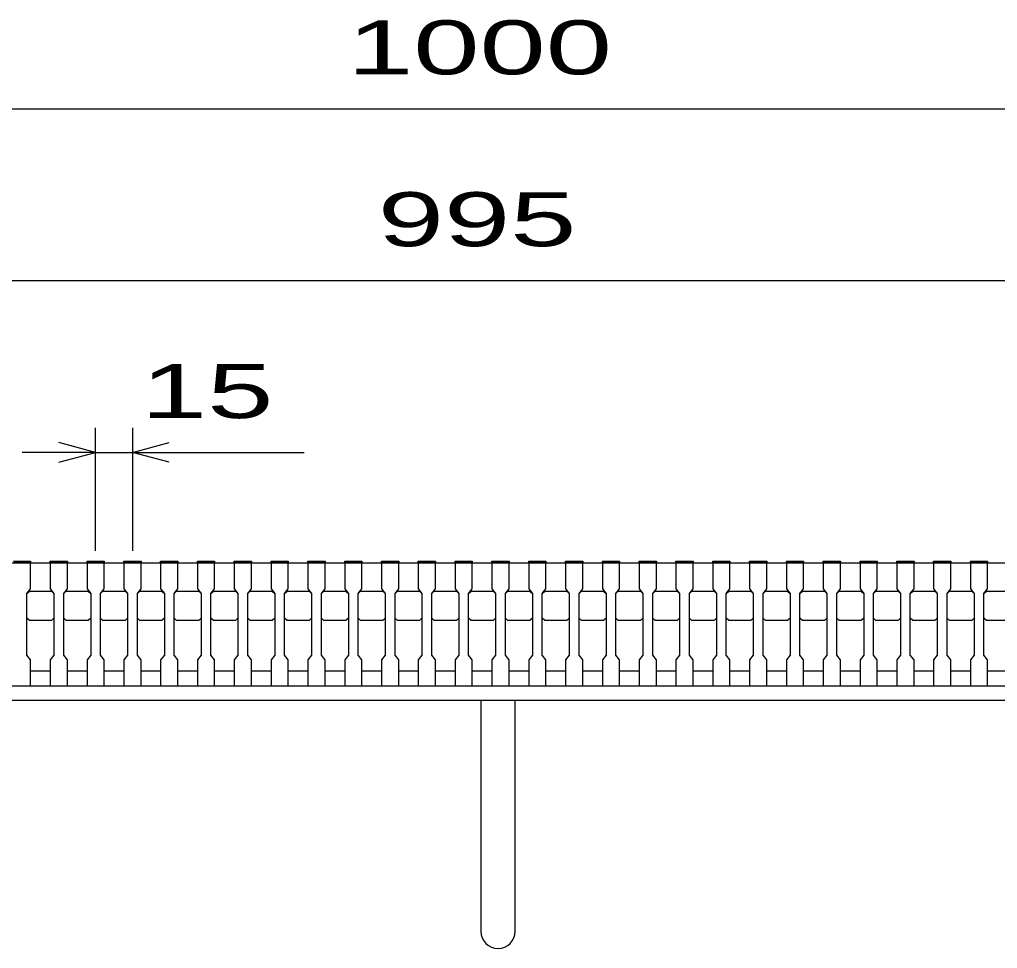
# Model space of a CAD drawing. Units: millimetres, scale not verified. Extents: x -1820 to 1731, y -1282 to 1054.
# Drawn here: x -1116.5 to -718, y -694.5 to -316.2 of the extents above; entities that cross this region are included whole.
import ezdxf
from ezdxf.enums import TextEntityAlignment as Align

# ---------------------------------------------------------------- set-up
doc = ezdxf.new("R2010")
doc.units = ezdxf.units.MM
doc.header["$LTSCALE"] = 10
for name, color, linetype, lineweight in [('16', 3, 'Continuous', 25), ('19', 6, 'Continuous', 25), ('22', 2, 'Continuous', 25)]:
    doc.layers.add(name, color=color, linetype=linetype, lineweight=lineweight)
doc.styles.add('ベクトル', font='')
doc.styles.get('ベクトル').set_extended_font_data('ベクトル')

msp = doc.modelspace()

# ---------------------------------------------------------------- linework, layer by layer
at = {"layer": '16'}
for p, q in [((-1419, -537.5), (-424, -537.5)), ((-1119, -536.8), (-1112, -536.8)), ((-1112, -537.5), (-1119, -537.5)), ((-1112, -536.8), (-1112, -537.5)), ((-1112, -548), (-1112, -537.5)), ((-1104, -537.5), (-1104, -536.8)), ((-1104, -536.8), (-1097, -536.8)), ((-1104, -537.5), (-1104, -548)), ((-1097, -537.5), (-1104, -537.5)), ((-1097, -536.8), (-1097, -537.5)), ((-1097, -548), (-1097, -537.5)), ((-1089, -537.5), (-1089, -536.8)), ((-1089, -536.8), (-1082, -536.8)), ((-1089, -537.5), (-1089, -548)), ((-1082, -537.5), (-1089, -537.5)), ((-1082, -536.8), (-1082, -537.5)), ((-1082, -548), (-1082, -537.5)), ((-1074, -537.5), (-1074, -536.8)), ((-1074, -536.8), (-1067, -536.8)), ((-1074, -537.5), (-1074, -548)), ((-1067, -537.5), (-1074, -537.5)), ((-1067, -536.8), (-1067, -537.5)), ((-1067, -548), (-1067, -537.5)), ((-1059, -537.5), (-1059, -536.8)), ((-1059, -536.8), (-1052, -536.8)), ((-1059, -537.5), (-1059, -548)), ((-1052, -537.5), (-1059, -537.5)), ((-1052, -536.8), (-1052, -537.5)), ((-1052, -548), (-1052, -537.5)), ((-1044, -537.5), (-1044, -536.8)), ((-1044, -536.8), (-1037, -536.8)), ((-1044, -537.5), (-1044, -548)), ((-1037, -537.5), (-1044, -537.5)), ((-1037, -536.8), (-1037, -537.5)), ((-1037, -548), (-1037, -537.5)), ((-1029, -537.5), (-1029, -536.8)), ((-1029, -536.8), (-1022, -536.8)), ((-1029, -537.5), (-1029, -548)), ((-1022, -537.5), (-1029, -537.5)), ((-1022, -536.8), (-1022, -537.5)), ((-1022, -548), (-1022, -537.5)), ((-1014, -537.5), (-1014, -536.8)), ((-1014, -536.8), (-1007, -536.8)), ((-1014, -537.5), (-1014, -548)), ((-1007, -537.5), (-1014, -537.5)), ((-1007, -536.8), (-1007, -537.5)), ((-1007, -548), (-1007, -537.5)), ((-999, -537.5), (-999, -536.8)), ((-999, -536.8), (-992, -536.8)), ((-999, -537.5), (-999, -548)), ((-992, -537.5), (-999, -537.5)), ((-992, -536.8), (-992, -537.5)), ((-992, -548), (-992, -537.5)), ((-984, -537.5), (-984, -536.8)), ((-984, -536.8), (-977, -536.8)), ((-984, -537.5), (-984, -548)), ((-977, -537.5), (-984, -537.5)), ((-977, -536.8), (-977, -537.5)), ((-977, -548), (-977, -537.5)), ((-969, -537.5), (-969, -536.8)), ((-969, -536.8), (-962, -536.8)), ((-969, -537.5), (-969, -548)), ((-962, -537.5), (-969, -537.5)), ((-962, -536.8), (-962, -537.5)), ((-962, -548), (-962, -537.5)), ((-954, -537.5), (-954, -536.8)), ((-954, -536.8), (-947, -536.8)), ((-954, -537.5), (-954, -548)), ((-947, -537.5), (-954, -537.5)), ((-947, -536.8), (-947, -537.5)), ((-947, -548), (-947, -537.5)), ((-939, -537.5), (-939, -536.8)), ((-939, -536.8), (-932, -536.8)), ((-939, -537.5), (-939, -548)), ((-932, -537.5), (-939, -537.5)), ((-932, -536.8), (-932, -537.5)), ((-932, -548), (-932, -537.5)), ((-924, -537.5), (-924, -536.8)), ((-924, -536.8), (-917, -536.8)), ((-924, -537.5), (-924, -548)), ((-917, -537.5), (-924, -537.5)), ((-917, -536.8), (-917, -537.5)), ((-917, -548), (-917, -537.5)), ((-909, -537.5), (-909, -536.8)), ((-909, -536.8), (-902, -536.8)), ((-909, -537.5), (-909, -548)), ((-902, -537.5), (-909, -537.5)), ((-902, -536.8), (-902, -537.5)), ((-902, -548), (-902, -537.5)), ((-894, -537.5), (-894, -536.8)), ((-894, -536.8), (-887, -536.8)), ((-894, -537.5), (-894, -548)), ((-887, -537.5), (-894, -537.5)), ((-887, -536.8), (-887, -537.5)), ((-887, -548), (-887, -537.5)), ((-879, -537.5), (-879, -536.8)), ((-879, -536.8), (-872, -536.8)), ((-879, -537.5), (-879, -548)), ((-872, -537.5), (-879, -537.5)), ((-872, -536.8), (-872, -537.5)), ((-872, -548), (-872, -537.5)), ((-864, -537.5), (-864, -536.8)), ((-864, -536.8), (-857, -536.8)), ((-864, -537.5), (-864, -548)), ((-857, -537.5), (-864, -537.5)), ((-857, -536.8), (-857, -537.5)), ((-857, -548), (-857, -537.5)), ((-849, -537.5), (-849, -536.8)), ((-849, -536.8), (-842, -536.8)), ((-849, -537.5), (-849, -548)), ((-842, -537.5), (-849, -537.5)), ((-842, -536.8), (-842, -537.5)), ((-842, -548), (-842, -537.5)), ((-834, -537.5), (-834, -536.8)), ((-834, -536.8), (-827, -536.8)), ((-834, -537.5), (-834, -548)), ((-827, -537.5), (-834, -537.5)), ((-827, -536.8), (-827, -537.5)), ((-827, -548), (-827, -537.5)), ((-819, -537.5), (-819, -536.8)), ((-819, -536.8), (-812, -536.8)), ((-819, -537.5), (-819, -548)), ((-812, -537.5), (-819, -537.5)), ((-812, -536.8), (-812, -537.5)), ((-812, -548), (-812, -537.5)), ((-804, -537.5), (-804, -536.8)), ((-804, -536.8), (-797, -536.8)), ((-804, -537.5), (-804, -548)), ((-797, -537.5), (-804, -537.5)), ((-797, -536.8), (-797, -537.5)), ((-797, -548), (-797, -537.5)), ((-789, -537.5), (-789, -536.8)), ((-789, -536.8), (-782, -536.8)), ((-789, -537.5), (-789, -548)), ((-782, -537.5), (-789, -537.5)), ((-782, -536.8), (-782, -537.5)), ((-782, -548), (-782, -537.5)), ((-774, -537.5), (-774, -536.8)), ((-774, -536.8), (-767, -536.8)), ((-774, -537.5), (-774, -548)), ((-767, -537.5), (-774, -537.5)), ((-767, -536.8), (-767, -537.5)), ((-767, -548), (-767, -537.5)), ((-759, -537.5), (-759, -536.8)), ((-759, -536.8), (-752, -536.8)), ((-759, -537.5), (-759, -548)), ((-752, -537.5), (-759, -537.5)), ((-752, -536.8), (-752, -537.5)), ((-752, -548), (-752, -537.5)), ((-744, -537.5), (-744, -536.8)), ((-744, -536.8), (-737, -536.8)), ((-744, -537.5), (-744, -548)), ((-737, -537.5), (-744, -537.5)), ((-737, -536.8), (-737, -537.5)), ((-737, -548), (-737, -537.5)), ((-729, -537.5), (-729, -536.8)), ((-729, -536.8), (-722, -536.8)), ((-729, -537.5), (-729, -548)), ((-722, -537.5), (-729, -537.5)), ((-722, -536.8), (-722, -537.5)), ((-722, -548), (-722, -537.5)), ((-1113.5, -550), (-1112, -548)), ((-1113.5, -550), (-1112.5, -549)), ((-1112.5, -549), (-1103.5, -549)), ((-1104, -548), (-1102.5, -550)), ((-1103.5, -549), (-1102.5, -550)), ((-1098.5, -550), (-1097, -548)), ((-1098.5, -550), (-1097.5, -549)), ((-1097.5, -549), (-1088.5, -549)), ((-1089, -548), (-1087.5, -550)), ((-1088.5, -549), (-1087.5, -550)), ((-1083.5, -550), (-1082, -548)), ((-1083.5, -550), (-1082.5, -549)), ((-1082.5, -549), (-1073.5, -549)), ((-1074, -548), (-1072.5, -550)), ((-1073.5, -549), (-1072.5, -550)), ((-1068.5, -550), (-1067, -548)), ((-1068.5, -550), (-1067.5, -549)), ((-1067.5, -549), (-1058.5, -549)), ((-1059, -548), (-1057.5, -550)), ((-1058.5, -549), (-1057.5, -550)), ((-1053.5, -550), (-1052, -548)), ((-1053.5, -550), (-1052.5, -549)), ((-1052.5, -549), (-1043.5, -549)), ((-1044, -548), (-1042.5, -550)), ((-1043.5, -549), (-1042.5, -550)), ((-1038.5, -550), (-1037, -548)), ((-1038.5, -550), (-1037.5, -549)), ((-1037.5, -549), (-1028.5, -549)), ((-1029, -548), (-1027.5, -550)), ((-1028.5, -549), (-1027.5, -550)), ((-1023.5, -550), (-1022, -548)), ((-1023.5, -550), (-1022.5, -549)), ((-1022.5, -549), (-1013.5, -549)), ((-1014, -548), (-1012.5, -550)), ((-1013.5, -549), (-1012.5, -550)), ((-1008.5, -550), (-1007, -548)), ((-1008.5, -550), (-1007.5, -549)), ((-1007.5, -549), (-998.5, -549)), ((-999, -548), (-997.5, -550)), ((-998.5, -549), (-997.5, -550)), ((-993.5, -550), (-992, -548)), ((-993.5, -550), (-992.5, -549)), ((-992.5, -549), (-983.5, -549)), ((-984, -548), (-982.5, -550)), ((-983.5, -549), (-982.5, -550)), ((-978.5, -550), (-977, -548)), ((-978.5, -550), (-977.5, -549)), ((-977.5, -549), (-968.5, -549)), ((-969, -548), (-967.5, -550)), ((-968.5, -549), (-967.5, -550)), ((-963.5, -550), (-962, -548)), ((-963.5, -550), (-962.5, -549)), ((-962.5, -549), (-953.5, -549)), ((-954, -548), (-952.5, -550)), ((-953.5, -549), (-952.5, -550)), ((-948.5, -550), (-947, -548)), ((-948.5, -550), (-947.5, -549)), ((-947.5, -549), (-938.5, -549)), ((-939, -548), (-937.5, -550)), ((-938.5, -549), (-937.5, -550)), ((-933.5, -550), (-932, -548)), ((-933.5, -550), (-932.5, -549)), ((-932.5, -549), (-923.5, -549)), ((-924, -548), (-922.5, -550)), ((-923.5, -549), (-922.5, -550)), ((-918.5, -550), (-917, -548)), ((-918.5, -550), (-917.5, -549)), ((-917.5, -549), (-908.5, -549)), ((-909, -548), (-907.5, -550)), ((-908.5, -549), (-907.5, -550)), ((-903.5, -550), (-902, -548)), ((-903.5, -550), (-902.5, -549)), ((-902.5, -549), (-893.5, -549)), ((-894, -548), (-892.5, -550)), ((-893.5, -549), (-892.5, -550)), ((-888.5, -550), (-887, -548)), ((-888.5, -550), (-887.5, -549)), ((-887.5, -549), (-878.5, -549)), ((-879, -548), (-877.5, -550)), ((-878.5, -549), (-877.5, -550)), ((-873.5, -550), (-872, -548)), ((-873.5, -550), (-872.5, -549)), ((-872.5, -549), (-863.5, -549)), ((-864, -548), (-862.5, -550)), ((-863.5, -549), (-862.5, -550)), ((-858.5, -550), (-857, -548)), ((-858.5, -550), (-857.5, -549)), ((-857.5, -549), (-848.5, -549)), ((-849, -548), (-847.5, -550)), ((-848.5, -549), (-847.5, -550)), ((-843.5, -550), (-842, -548)), ((-843.5, -550), (-842.5, -549)), ((-842.5, -549), (-833.5, -549)), ((-834, -548), (-832.5, -550)), ((-833.5, -549), (-832.5, -550)), ((-828.5, -550), (-827, -548)), ((-828.5, -550), (-827.5, -549)), ((-827.5, -549), (-818.5, -549)), ((-819, -548), (-817.5, -550)), ((-818.5, -549), (-817.5, -550)), ((-813.5, -550), (-812, -548)), ((-813.5, -550), (-812.5, -549)), ((-812.5, -549), (-803.5, -549)), ((-804, -548), (-802.5, -550)), ((-803.5, -549), (-802.5, -550)), ((-798.5, -550), (-797, -548)), ((-798.5, -550), (-797.5, -549)), ((-797.5, -549), (-788.5, -549)), ((-789, -548), (-787.5, -550)), ((-788.5, -549), (-787.5, -550)), ((-783.5, -550), (-782, -548)), ((-783.5, -550), (-782.5, -549)), ((-782.5, -549), (-773.5, -549)), ((-774, -548), (-772.5, -550)), ((-773.5, -549), (-772.5, -550)), ((-768.5, -550), (-767, -548)), ((-768.5, -550), (-767.5, -549)), ((-767.5, -549), (-758.5, -549)), ((-759, -548), (-757.5, -550)), ((-758.5, -549), (-757.5, -550)), ((-753.5, -550), (-752, -548)), ((-753.5, -550), (-752.5, -549)), ((-752.5, -549), (-743.5, -549)), ((-744, -548), (-742.5, -550)), ((-743.5, -549), (-742.5, -550)), ((-738.5, -550), (-737, -548)), ((-738.5, -550), (-737.5, -549)), ((-737.5, -549), (-728.5, -549)), ((-729, -548), (-727.5, -550)), ((-728.5, -549), (-727.5, -550)), ((-723.5, -550), (-722, -548)), ((-723.5, -550), (-722.5, -549)), ((-722.5, -549), (-713.5, -549)), ((-1113.5, -575), (-1113.5, -550)), ((-1102.5, -550), (-1102.5, -575)), ((-1098.5, -575), (-1098.5, -550)), ((-1087.5, -550), (-1087.5, -575)), ((-1083.5, -575), (-1083.5, -550)), ((-1072.5, -550), (-1072.5, -575)), ((-1068.5, -575), (-1068.5, -550)), ((-1057.5, -550), (-1057.5, -575)), ((-1053.5, -575), (-1053.5, -550)), ((-1042.5, -550), (-1042.5, -575)), ((-1038.5, -575), (-1038.5, -550)), ((-1027.5, -550), (-1027.5, -575)), ((-1023.5, -575), (-1023.5, -550)), ((-1012.5, -550), (-1012.5, -575)), ((-1008.5, -575), (-1008.5, -550)), ((-997.5, -550), (-997.5, -575)), ((-993.5, -575), (-993.5, -550)), ((-982.5, -550), (-982.5, -575)), ((-978.5, -575), (-978.5, -550)), ((-967.5, -550), (-967.5, -575)), ((-963.5, -575), (-963.5, -550)), ((-952.5, -550), (-952.5, -575)), ((-948.5, -575), (-948.5, -550)), ((-937.5, -550), (-937.5, -575)), ((-933.5, -575), (-933.5, -550)), ((-922.5, -550), (-922.5, -575)), ((-918.5, -575), (-918.5, -550)), ((-907.5, -550), (-907.5, -575)), ((-903.5, -575), (-903.5, -550)), ((-892.5, -550), (-892.5, -575)), ((-888.5, -575), (-888.5, -550)), ((-877.5, -550), (-877.5, -575)), ((-873.5, -575), (-873.5, -550)), ((-862.5, -550), (-862.5, -575)), ((-858.5, -575), (-858.5, -550)), ((-847.5, -550), (-847.5, -575)), ((-843.5, -575), (-843.5, -550)), ((-832.5, -550), (-832.5, -575)), ((-828.5, -575), (-828.5, -550)), ((-817.5, -550), (-817.5, -575)), ((-813.5, -575), (-813.5, -550)), ((-802.5, -550), (-802.5, -575)), ((-798.5, -575), (-798.5, -550)), ((-787.5, -550), (-787.5, -575)), ((-783.5, -575), (-783.5, -550)), ((-772.5, -550), (-772.5, -575)), ((-768.5, -575), (-768.5, -550)), ((-757.5, -550), (-757.5, -575)), ((-753.5, -575), (-753.5, -550)), ((-742.5, -550), (-742.5, -575)), ((-738.5, -575), (-738.5, -550)), ((-727.5, -550), (-727.5, -575)), ((-723.5, -575), (-723.5, -550)), ((-1112.5, -561), (-1113.5, -560)), ((-1103.5, -561), (-1112.5, -561)), ((-1102.5, -560), (-1103.5, -561)), ((-1097.5, -561), (-1098.5, -560)), ((-1088.5, -561), (-1097.5, -561)), ((-1087.5, -560), (-1088.5, -561)), ((-1082.5, -561), (-1083.5, -560)), ((-1073.5, -561), (-1082.5, -561)), ((-1072.5, -560), (-1073.5, -561)), ((-1067.5, -561), (-1068.5, -560)), ((-1058.5, -561), (-1067.5, -561)), ((-1057.5, -560), (-1058.5, -561)), ((-1052.5, -561), (-1053.5, -560)), ((-1043.5, -561), (-1052.5, -561)), ((-1042.5, -560), (-1043.5, -561)), ((-1037.5, -561), (-1038.5, -560)), ((-1028.5, -561), (-1037.5, -561)), ((-1027.5, -560), (-1028.5, -561)), ((-1022.5, -561), (-1023.5, -560)), ((-1013.5, -561), (-1022.5, -561)), ((-1012.5, -560), (-1013.5, -561)), ((-1007.5, -561), (-1008.5, -560)), ((-998.5, -561), (-1007.5, -561)), ((-997.5, -560), (-998.5, -561)), ((-992.5, -561), (-993.5, -560)), ((-983.5, -561), (-992.5, -561)), ((-982.5, -560), (-983.5, -561)), ((-977.5, -561), (-978.5, -560)), ((-968.5, -561), (-977.5, -561)), ((-967.5, -560), (-968.5, -561)), ((-962.5, -561), (-963.5, -560)), ((-953.5, -561), (-962.5, -561)), ((-952.5, -560), (-953.5, -561)), ((-947.5, -561), (-948.5, -560)), ((-938.5, -561), (-947.5, -561)), ((-937.5, -560), (-938.5, -561)), ((-932.5, -561), (-933.5, -560)), ((-923.5, -561), (-932.5, -561)), ((-922.5, -560), (-923.5, -561)), ((-917.5, -561), (-918.5, -560)), ((-908.5, -561), (-917.5, -561)), ((-907.5, -560), (-908.5, -561)), ((-902.5, -561), (-903.5, -560)), ((-893.5, -561), (-902.5, -561)), ((-892.5, -560), (-893.5, -561)), ((-887.5, -561), (-888.5, -560)), ((-878.5, -561), (-887.5, -561)), ((-877.5, -560), (-878.5, -561)), ((-872.5, -561), (-873.5, -560)), ((-863.5, -561), (-872.5, -561)), ((-862.5, -560), (-863.5, -561)), ((-857.5, -561), (-858.5, -560)), ((-848.5, -561), (-857.5, -561)), ((-847.5, -560), (-848.5, -561)), ((-842.5, -561), (-843.5, -560)), ((-833.5, -561), (-842.5, -561)), ((-832.5, -560), (-833.5, -561)), ((-827.5, -561), (-828.5, -560)), ((-818.5, -561), (-827.5, -561)), ((-817.5, -560), (-818.5, -561)), ((-812.5, -561), (-813.5, -560)), ((-803.5, -561), (-812.5, -561)), ((-802.5, -560), (-803.5, -561)), ((-797.5, -561), (-798.5, -560)), ((-788.5, -561), (-797.5, -561)), ((-787.5, -560), (-788.5, -561)), ((-782.5, -561), (-783.5, -560)), ((-773.5, -561), (-782.5, -561)), ((-772.5, -560), (-773.5, -561)), ((-767.5, -561), (-768.5, -560)), ((-758.5, -561), (-767.5, -561)), ((-757.5, -560), (-758.5, -561)), ((-752.5, -561), (-753.5, -560)), ((-743.5, -561), (-752.5, -561)), ((-742.5, -560), (-743.5, -561)), ((-737.5, -561), (-738.5, -560)), ((-728.5, -561), (-737.5, -561)), ((-727.5, -560), (-728.5, -561)), ((-722.5, -561), (-723.5, -560)), ((-713.5, -561), (-722.5, -561)), ((-1112, -577), (-1113.5, -575)), ((-1112, -587.5), (-1112, -577)), ((-1102.5, -575), (-1104, -577)), ((-1104, -577), (-1104, -587.5)), ((-1097, -577), (-1098.5, -575)), ((-1097, -587.5), (-1097, -577)), ((-1087.5, -575), (-1089, -577)), ((-1089, -577), (-1089, -587.5)), ((-1082, -577), (-1083.5, -575)), ((-1082, -587.5), (-1082, -577)), ((-1072.5, -575), (-1074, -577)), ((-1074, -577), (-1074, -587.5)), ((-1067, -577), (-1068.5, -575)), ((-1067, -587.5), (-1067, -577)), ((-1057.5, -575), (-1059, -577)), ((-1059, -577), (-1059, -587.5)), ((-1052, -577), (-1053.5, -575)), ((-1052, -587.5), (-1052, -577)), ((-1042.5, -575), (-1044, -577)), ((-1044, -577), (-1044, -587.5)), ((-1037, -577), (-1038.5, -575)), ((-1037, -587.5), (-1037, -577)), ((-1027.5, -575), (-1029, -577)), ((-1029, -577), (-1029, -587.5)), ((-1022, -577), (-1023.5, -575)), ((-1022, -587.5), (-1022, -577)), ((-1012.5, -575), (-1014, -577)), ((-1014, -577), (-1014, -587.5)), ((-1007, -577), (-1008.5, -575)), ((-1007, -587.5), (-1007, -577)), ((-997.5, -575), (-999, -577)), ((-999, -577), (-999, -587.5)), ((-992, -577), (-993.5, -575)), ((-992, -587.5), (-992, -577)), ((-982.5, -575), (-984, -577)), ((-984, -577), (-984, -587.5)), ((-977, -577), (-978.5, -575)), ((-977, -587.5), (-977, -577)), ((-967.5, -575), (-969, -577)), ((-969, -577), (-969, -587.5)), ((-962, -577), (-963.5, -575)), ((-962, -587.5), (-962, -577)), ((-952.5, -575), (-954, -577)), ((-954, -577), (-954, -587.5)), ((-947, -577), (-948.5, -575)), ((-947, -587.5), (-947, -577)), ((-937.5, -575), (-939, -577)), ((-939, -577), (-939, -587.5)), ((-932, -577), (-933.5, -575)), ((-932, -587.5), (-932, -577)), ((-922.5, -575), (-924, -577)), ((-924, -577), (-924, -587.5)), ((-917, -577), (-918.5, -575)), ((-917, -587.5), (-917, -577)), ((-907.5, -575), (-909, -577)), ((-909, -577), (-909, -587.5)), ((-902, -577), (-903.5, -575)), ((-902, -587.5), (-902, -577)), ((-892.5, -575), (-894, -577)), ((-894, -577), (-894, -587.5)), ((-887, -577), (-888.5, -575)), ((-887, -587.5), (-887, -577)), ((-877.5, -575), (-879, -577)), ((-879, -577), (-879, -587.5)), ((-872, -577), (-873.5, -575)), ((-872, -587.5), (-872, -577)), ((-862.5, -575), (-864, -577)), ((-864, -577), (-864, -587.5)), ((-857, -577), (-858.5, -575)), ((-857, -587.5), (-857, -577)), ((-847.5, -575), (-849, -577)), ((-849, -577), (-849, -587.5)), ((-842, -577), (-843.5, -575)), ((-842, -587.5), (-842, -577)), ((-832.5, -575), (-834, -577)), ((-834, -577), (-834, -587.5)), ((-827, -577), (-828.5, -575)), ((-827, -587.5), (-827, -577)), ((-817.5, -575), (-819, -577)), ((-819, -577), (-819, -587.5)), ((-812, -577), (-813.5, -575)), ((-812, -587.5), (-812, -577)), ((-802.5, -575), (-804, -577)), ((-804, -577), (-804, -587.5)), ((-797, -577), (-798.5, -575)), ((-797, -587.5), (-797, -577)), ((-787.5, -575), (-789, -577)), ((-789, -577), (-789, -587.5)), ((-782, -577), (-783.5, -575)), ((-782, -587.5), (-782, -577)), ((-772.5, -575), (-774, -577)), ((-774, -577), (-774, -587.5)), ((-767, -577), (-768.5, -575)), ((-767, -587.5), (-767, -577)), ((-757.5, -575), (-759, -577)), ((-759, -577), (-759, -587.5)), ((-752, -577), (-753.5, -575)), ((-752, -587.5), (-752, -577)), ((-742.5, -575), (-744, -577)), ((-744, -577), (-744, -587.5)), ((-737, -577), (-738.5, -575)), ((-737, -587.5), (-737, -577)), ((-727.5, -575), (-729, -577)), ((-729, -577), (-729, -587.5)), ((-722, -577), (-723.5, -575)), ((-722, -587.5), (-722, -577)), ((-1112, -581.5), (-1104, -581.5)), ((-1097, -581.5), (-1089, -581.5)), ((-1082, -581.5), (-1074, -581.5)), ((-1067, -581.5), (-1059, -581.5)), ((-1052, -581.5), (-1044, -581.5)), ((-1037, -581.5), (-1029, -581.5)), ((-1022, -581.5), (-1014, -581.5)), ((-1007, -581.5), (-999, -581.5)), ((-992, -581.5), (-984, -581.5)), ((-977, -581.5), (-969, -581.5)), ((-962, -581.5), (-954, -581.5)), ((-947, -581.5), (-939, -581.5)), ((-932, -581.5), (-924, -581.5)), ((-917, -581.5), (-909, -581.5)), ((-902, -581.5), (-894, -581.5)), ((-887, -581.5), (-879, -581.5)), ((-872, -581.5), (-864, -581.5)), ((-857, -581.5), (-849, -581.5)), ((-842, -581.5), (-834, -581.5)), ((-827, -581.5), (-819, -581.5)), ((-812, -581.5), (-804, -581.5)), ((-797, -581.5), (-789, -581.5)), ((-782, -581.5), (-774, -581.5)), ((-767, -581.5), (-759, -581.5)), ((-752, -581.5), (-744, -581.5)), ((-737, -581.5), (-729, -581.5)), ((-722, -581.5), (-714, -581.5)), ((-1119, -587.5), (-1112, -587.5)), ((-1104, -587.5), (-1097, -587.5)), ((-1089, -587.5), (-1082, -587.5)), ((-1074, -587.5), (-1067, -587.5)), ((-1059, -587.5), (-1052, -587.5)), ((-1044, -587.5), (-1037, -587.5)), ((-1029, -587.5), (-1022, -587.5)), ((-1014, -587.5), (-1007, -587.5)), ((-999, -587.5), (-992, -587.5)), ((-984, -587.5), (-977, -587.5)), ((-969, -587.5), (-962, -587.5)), ((-954, -587.5), (-947, -587.5)), ((-939, -587.5), (-932, -587.5)), ((-924, -587.5), (-917, -587.5)), ((-909, -587.5), (-902, -587.5)), ((-894, -587.5), (-887, -587.5)), ((-879, -587.5), (-872, -587.5)), ((-864, -587.5), (-857, -587.5)), ((-849, -587.5), (-842, -587.5)), ((-834, -587.5), (-827, -587.5)), ((-819, -587.5), (-812, -587.5)), ((-804, -587.5), (-797, -587.5)), ((-789, -587.5), (-782, -587.5)), ((-774, -587.5), (-767, -587.5)), ((-759, -587.5), (-752, -587.5)), ((-744, -587.5), (-737, -587.5)), ((-729, -587.5), (-722, -587.5))]:
    msp.add_line(p, q, dxfattribs=at)
at = {"layer": '19'}
for p, q in [((-1421.5, -587.5), (-421.5, -587.5)), ((-421.5, -593.5), (-1421.5, -593.5)), ((-928.5, -593.5), (-928.5, -687.5)), ((-914.5, -687.5), (-914.5, -593.5))]:
    msp.add_line(p, q, dxfattribs=at)
msp.add_arc((-921.5, -687.5), 7, 180, 0, dxfattribs=at)
at = {"layer": '22', "color": 4}
for p, q in [((-1421.5, -352.5), (-421.5, -352.5)), ((-1419, -422.5), (-424, -422.5)), ((-1085.5, -532.5), (-1085.5, -482.5)), ((-1070.5, -482.5), (-1070.5, -532.5)), ((-1085.5, -492.5), (-1100.5, -488.5)), ((-1070.5, -492.5), (-1055.5, -488.5)), ((-1085.5, -492.5), (-1115.5, -492.5)), ((-1100.5, -496.5), (-1085.5, -492.5)), ((-1085.5, -492.5), (-1070.5, -492.5)), ((-1055.5, -496.5), (-1070.5, -492.5)), ((-1070.5, -492.5), (-1000.5, -492.5))]:
    msp.add_line(p, q, dxfattribs=at)

# ---------------------------------------------------------------- texts
at = {"layer": '22', "style": 'ベクトル', "width": 1.65}
for s, p in [(' 1000 ', (-996.5, -327.5)), (' 995 ', (-984, -397.5)), (' 15 ', (-1080.5, -467.5))]:
    msp.add_text(s, height=21.99, dxfattribs=at).set_placement(p, align=Align.MIDDLE_LEFT)

doc.saveas('drawing.dxf')
